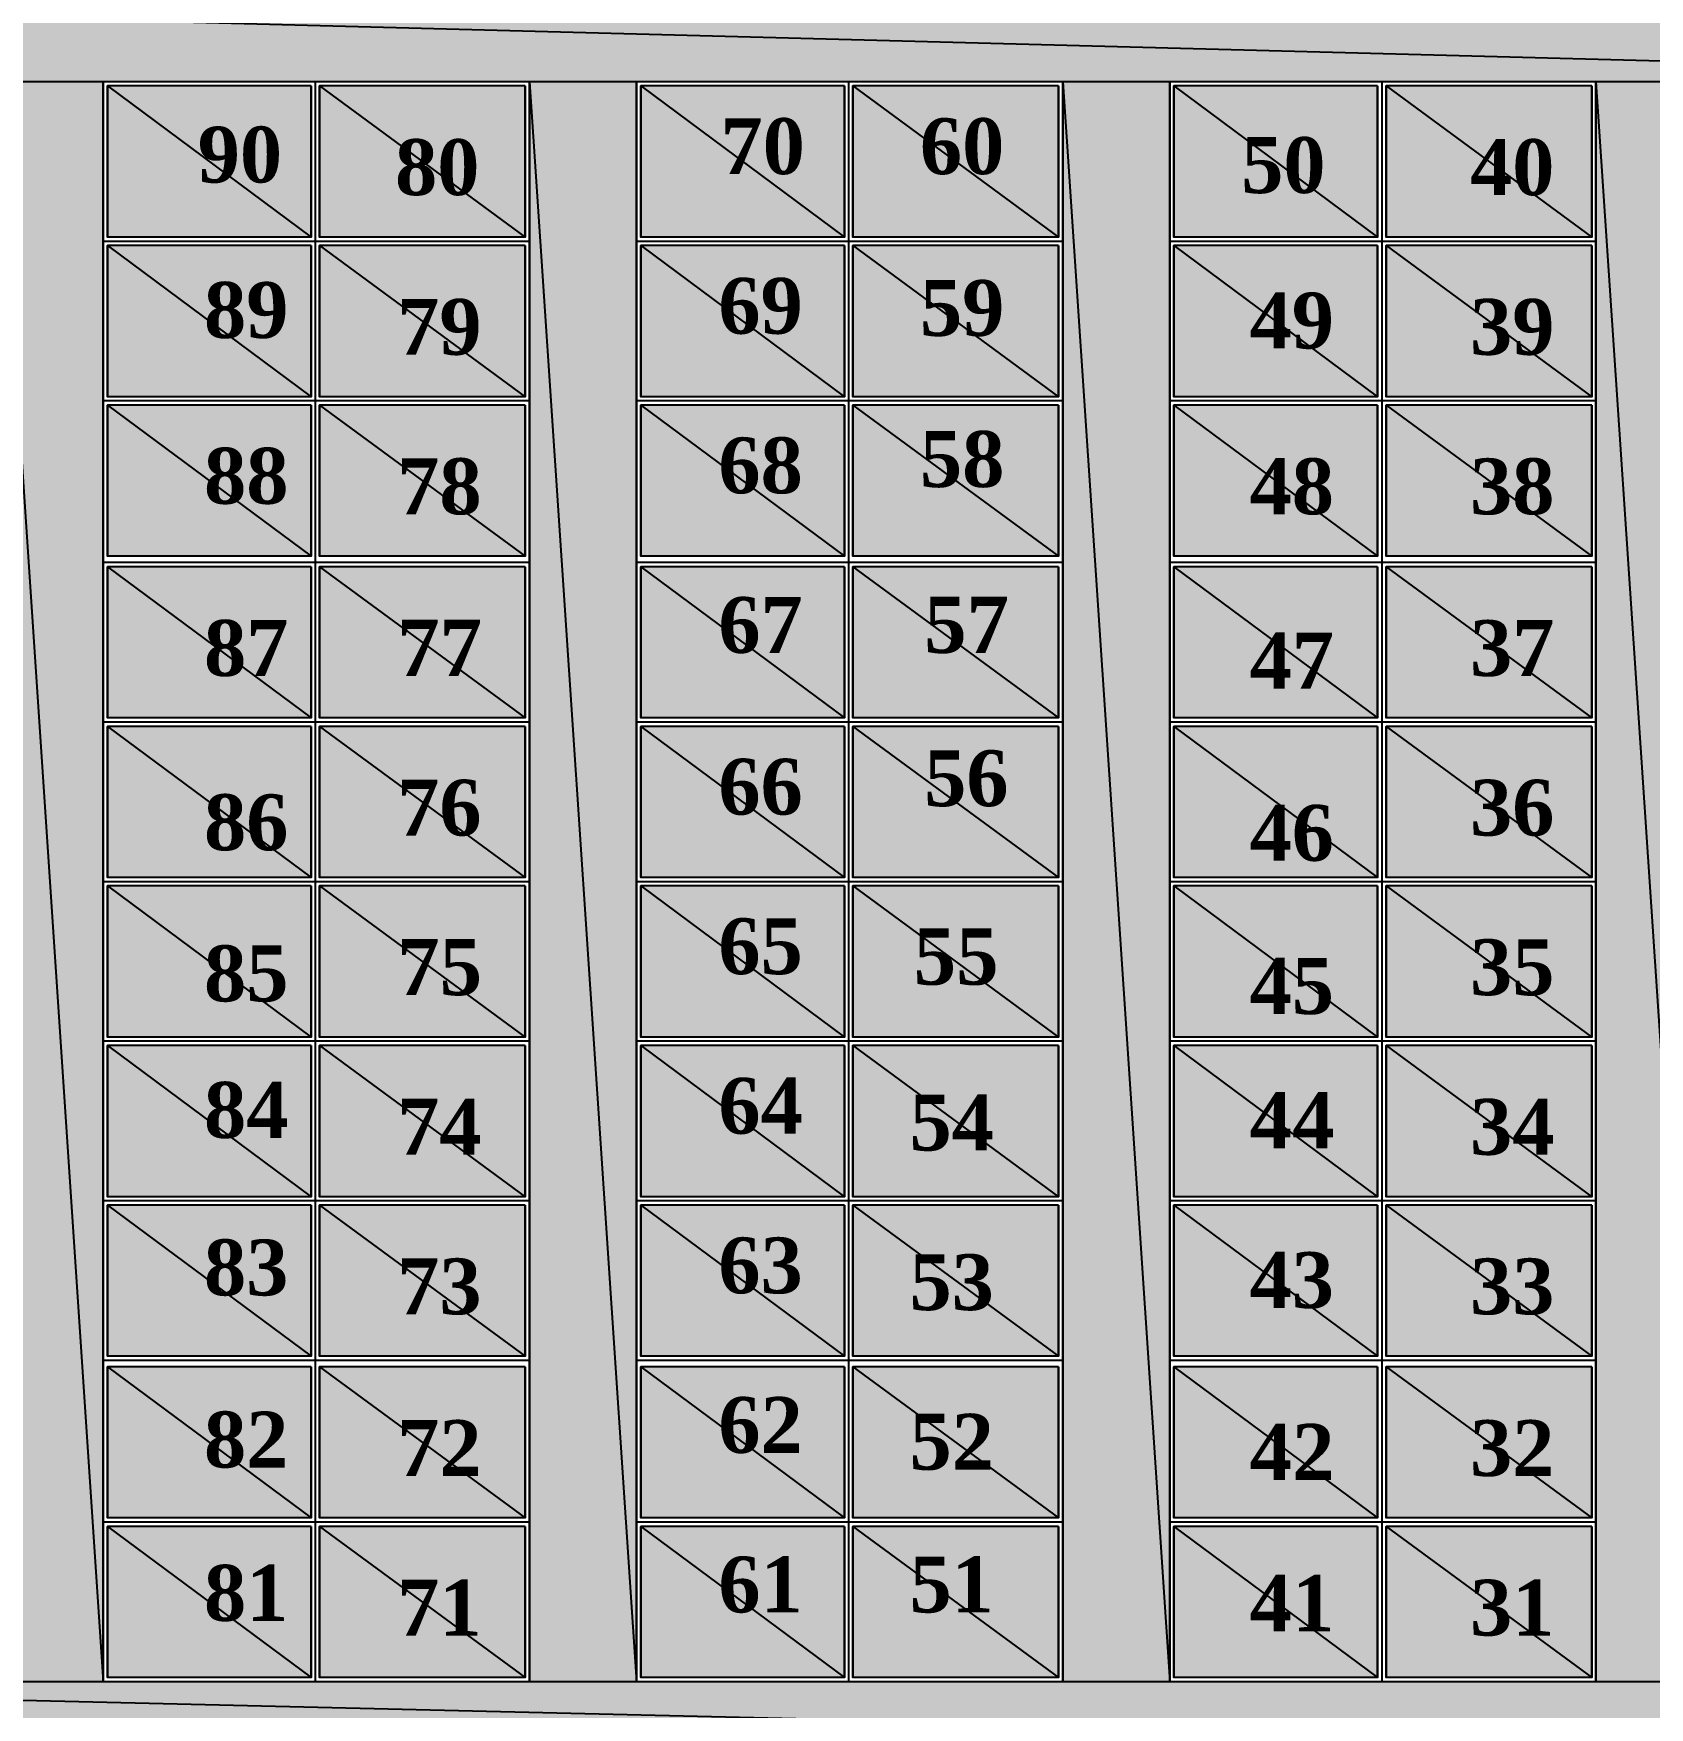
# Model space of a CAD drawing. Header units: millimetres. Extents: x 6 to 745025, y -1528 to 119936.
# Drawn here: x 120.61 to 153.2, y 96.99 to 130.74 of the extents above; entities that cross this region are included whole.
import ezdxf

# ---------------------------------------------------------------- set-up
doc = ezdxf.new("R2010")
doc.units = ezdxf.units.MM
doc.header["$MEASUREMENT"] = 0
doc.layers.get('0').update_dxf_attribs({"linetype": 'CONTINUOUS'})
doc.styles.add('Times New Roman$101H0', font='')
doc.styles.get('Times New Roman$101H0').set_extended_font_data('Times New Roman', bold=True)

msp = doc.modelspace()

# ---------------------------------------------------------------- hatches: boundary and pattern name
at = {"true_color": 0x000078}
h = msp.add_hatch(color=0, dxfattribs=at)
h.paths.add_polyline_path([(169.517, 131.925), (87.602, 131.925), (169.517, 129.766)])
h.paths.add_polyline_path([(87.602, 131.925), (169.517, 129.766), (87.602, 129.766)])
h = msp.add_hatch(color=0, dxfattribs=at)
h.paths.add_polyline_path([(122.019, 129.766), (119.86, 129.766), (122.019, 97.508)])
h.paths.add_polyline_path([(119.86, 129.766), (122.019, 97.508), (119.86, 97.508)])
at = {"true_color": 0x000028}
h = msp.add_hatch(color=0, dxfattribs=at)
h.paths.add_polyline_path([(126.21, 129.681), (122.103, 129.681), (126.21, 126.633)])
h.paths.add_polyline_path([(122.103, 129.681), (126.21, 126.633), (122.103, 126.633)])
h = msp.add_hatch(color=0, dxfattribs=at)
h.paths.add_polyline_path([(130.528, 129.681), (126.379, 129.681), (130.528, 126.633)])
h.paths.add_polyline_path([(126.379, 129.681), (130.528, 126.633), (126.379, 126.633)])
at = {"true_color": 0x000078}
h = msp.add_hatch(color=0, dxfattribs=at)
h.paths.add_polyline_path([(132.771, 129.766), (130.612, 129.766), (132.771, 97.508)])
h.paths.add_polyline_path([(130.612, 129.766), (132.771, 97.508), (130.612, 97.508)])
at = {"true_color": 0x000028}
h = msp.add_hatch(color=0, dxfattribs=at)
h.paths.add_polyline_path([(136.962, 129.681), (132.856, 129.681), (136.962, 126.633)])
h.paths.add_polyline_path([(132.856, 129.681), (136.962, 126.633), (132.856, 126.633)])
h = msp.add_hatch(color=0, dxfattribs=at)
h.paths.add_polyline_path([(141.28, 129.681), (137.132, 129.681), (141.28, 126.633)])
h.paths.add_polyline_path([(137.132, 129.681), (141.28, 126.633), (137.132, 126.633)])
at = {"true_color": 0x000078}
h = msp.add_hatch(color=0, dxfattribs=at)
h.paths.add_polyline_path([(143.524, 129.766), (141.365, 129.766), (143.524, 97.508)])
h.paths.add_polyline_path([(141.365, 129.766), (143.524, 97.508), (141.365, 97.508)])
at = {"true_color": 0x000028}
h = msp.add_hatch(color=0, dxfattribs=at)
h.paths.add_polyline_path([(147.715, 129.681), (143.609, 129.681), (147.715, 126.633)])
h.paths.add_polyline_path([(143.609, 129.681), (147.715, 126.633), (143.609, 126.633)])
h = msp.add_hatch(color=0, dxfattribs=at)
h.paths.add_polyline_path([(152.033, 129.681), (147.884, 129.681), (152.033, 126.633)])
h.paths.add_polyline_path([(147.884, 129.681), (152.033, 126.633), (147.884, 126.633)])
at = {"true_color": 0x000078}
h = msp.add_hatch(color=0, dxfattribs=at)
h.paths.add_polyline_path([(154.277, 129.766), (152.118, 129.766), (154.277, 97.508)])
h.paths.add_polyline_path([(152.118, 129.766), (154.277, 97.508), (152.118, 97.508)])
at = {"true_color": 0x000028}
h = msp.add_hatch(color=0, dxfattribs=at)
h.paths.add_polyline_path([(126.21, 126.464), (122.103, 126.464), (126.21, 123.416)])
h.paths.add_polyline_path([(122.103, 126.464), (126.21, 123.416), (122.103, 123.416)])
h = msp.add_hatch(color=0, dxfattribs=at)
h.paths.add_polyline_path([(130.528, 126.464), (126.379, 126.464), (130.528, 123.416)])
h.paths.add_polyline_path([(126.379, 126.464), (130.528, 123.416), (126.379, 123.416)])
h = msp.add_hatch(color=0, dxfattribs=at)
h.paths.add_polyline_path([(136.962, 126.464), (132.856, 126.464), (136.962, 123.416)])
h.paths.add_polyline_path([(132.856, 126.464), (136.962, 123.416), (132.856, 123.416)])
h = msp.add_hatch(color=0, dxfattribs=at)
h.paths.add_polyline_path([(141.28, 126.464), (137.132, 126.464), (141.28, 123.416)])
h.paths.add_polyline_path([(137.132, 126.464), (141.28, 123.416), (137.132, 123.416)])
h = msp.add_hatch(color=0, dxfattribs=at)
h.paths.add_polyline_path([(147.715, 126.464), (143.609, 126.464), (147.715, 123.416)])
h.paths.add_polyline_path([(143.609, 126.464), (147.715, 123.416), (143.609, 123.416)])
h = msp.add_hatch(color=0, dxfattribs=at)
h.paths.add_polyline_path([(152.033, 126.464), (147.884, 126.464), (152.033, 123.416)])
h.paths.add_polyline_path([(147.884, 126.464), (152.033, 123.416), (147.884, 123.416)])
h = msp.add_hatch(color=0, dxfattribs=at)
h.paths.add_polyline_path([(126.21, 123.246), (122.103, 123.246), (126.21, 120.198)])
h.paths.add_polyline_path([(122.103, 123.246), (126.21, 120.198), (122.103, 120.198)])
h = msp.add_hatch(color=0, dxfattribs=at)
h.paths.add_polyline_path([(130.528, 123.246), (126.379, 123.246), (130.528, 120.198)])
h.paths.add_polyline_path([(126.379, 123.246), (130.528, 120.198), (126.379, 120.198)])
h = msp.add_hatch(color=0, dxfattribs=at)
h.paths.add_polyline_path([(136.962, 123.246), (132.856, 123.246), (136.962, 120.198)])
h.paths.add_polyline_path([(132.856, 123.246), (136.962, 120.198), (132.856, 120.198)])
h = msp.add_hatch(color=0, dxfattribs=at)
h.paths.add_polyline_path([(141.28, 123.246), (137.132, 123.246), (141.28, 120.198)])
h.paths.add_polyline_path([(137.132, 123.246), (141.28, 120.198), (137.132, 120.198)])
h = msp.add_hatch(color=0, dxfattribs=at)
h.paths.add_polyline_path([(147.715, 123.246), (143.609, 123.246), (147.715, 120.198)])
h.paths.add_polyline_path([(143.609, 123.246), (147.715, 120.198), (143.609, 120.198)])
h = msp.add_hatch(color=0, dxfattribs=at)
h.paths.add_polyline_path([(152.033, 123.246), (147.884, 123.246), (152.033, 120.198)])
h.paths.add_polyline_path([(147.884, 123.246), (152.033, 120.198), (147.884, 120.198)])
h = msp.add_hatch(color=0, dxfattribs=at)
h.paths.add_polyline_path([(126.21, 119.987), (122.103, 119.987), (126.21, 116.939)])
h.paths.add_polyline_path([(122.103, 119.987), (126.21, 116.939), (122.103, 116.939)])
h = msp.add_hatch(color=0, dxfattribs=at)
h.paths.add_polyline_path([(130.528, 119.987), (126.379, 119.987), (130.528, 116.939)])
h.paths.add_polyline_path([(126.379, 119.987), (130.528, 116.939), (126.379, 116.939)])
h = msp.add_hatch(color=0, dxfattribs=at)
h.paths.add_polyline_path([(136.962, 119.987), (132.856, 119.987), (136.962, 116.939)])
h.paths.add_polyline_path([(132.856, 119.987), (136.962, 116.939), (132.856, 116.939)])
h = msp.add_hatch(color=0, dxfattribs=at)
h.paths.add_polyline_path([(141.28, 119.987), (137.132, 119.987), (141.28, 116.939)])
h.paths.add_polyline_path([(137.132, 119.987), (141.28, 116.939), (137.132, 116.939)])
h = msp.add_hatch(color=0, dxfattribs=at)
h.paths.add_polyline_path([(147.715, 119.987), (143.609, 119.987), (147.715, 116.939)])
h.paths.add_polyline_path([(143.609, 119.987), (147.715, 116.939), (143.609, 116.939)])
h = msp.add_hatch(color=0, dxfattribs=at)
h.paths.add_polyline_path([(152.033, 119.987), (147.884, 119.987), (152.033, 116.939)])
h.paths.add_polyline_path([(147.884, 119.987), (152.033, 116.939), (147.884, 116.939)])
h = msp.add_hatch(color=0, dxfattribs=at)
h.paths.add_polyline_path([(126.21, 116.769), (122.103, 116.769), (126.21, 113.721)])
h.paths.add_polyline_path([(122.103, 116.769), (126.21, 113.721), (122.103, 113.721)])
h = msp.add_hatch(color=0, dxfattribs=at)
h.paths.add_polyline_path([(130.528, 116.769), (126.379, 116.769), (130.528, 113.721)])
h.paths.add_polyline_path([(126.379, 116.769), (130.528, 113.721), (126.379, 113.721)])
h = msp.add_hatch(color=0, dxfattribs=at)
h.paths.add_polyline_path([(136.962, 116.769), (132.856, 116.769), (136.962, 113.721)])
h.paths.add_polyline_path([(132.856, 116.769), (136.962, 113.721), (132.856, 113.721)])
h = msp.add_hatch(color=0, dxfattribs=at)
h.paths.add_polyline_path([(141.28, 116.769), (137.132, 116.769), (141.28, 113.721)])
h.paths.add_polyline_path([(137.132, 116.769), (141.28, 113.721), (137.132, 113.721)])
h = msp.add_hatch(color=0, dxfattribs=at)
h.paths.add_polyline_path([(147.715, 116.769), (143.609, 116.769), (147.715, 113.721)])
h.paths.add_polyline_path([(143.609, 116.769), (147.715, 113.721), (143.609, 113.721)])
h = msp.add_hatch(color=0, dxfattribs=at)
h.paths.add_polyline_path([(152.033, 116.769), (147.884, 116.769), (152.033, 113.721)])
h.paths.add_polyline_path([(147.884, 116.769), (152.033, 113.721), (147.884, 113.721)])
h = msp.add_hatch(color=0, dxfattribs=at)
h.paths.add_polyline_path([(126.21, 113.552), (122.103, 113.552), (126.21, 110.504)])
h.paths.add_polyline_path([(122.103, 113.552), (126.21, 110.504), (122.103, 110.504)])
h = msp.add_hatch(color=0, dxfattribs=at)
h.paths.add_polyline_path([(130.528, 113.552), (126.379, 113.552), (130.528, 110.504)])
h.paths.add_polyline_path([(126.379, 113.552), (130.528, 110.504), (126.379, 110.504)])
h = msp.add_hatch(color=0, dxfattribs=at)
h.paths.add_polyline_path([(136.962, 113.552), (132.856, 113.552), (136.962, 110.504)])
h.paths.add_polyline_path([(132.856, 113.552), (136.962, 110.504), (132.856, 110.504)])
h = msp.add_hatch(color=0, dxfattribs=at)
h.paths.add_polyline_path([(141.28, 113.552), (137.132, 113.552), (141.28, 110.504)])
h.paths.add_polyline_path([(137.132, 113.552), (141.28, 110.504), (137.132, 110.504)])
h = msp.add_hatch(color=0, dxfattribs=at)
h.paths.add_polyline_path([(147.715, 113.552), (143.609, 113.552), (147.715, 110.504)])
h.paths.add_polyline_path([(143.609, 113.552), (147.715, 110.504), (143.609, 110.504)])
h = msp.add_hatch(color=0, dxfattribs=at)
h.paths.add_polyline_path([(152.033, 113.552), (147.884, 113.552), (152.033, 110.504)])
h.paths.add_polyline_path([(147.884, 113.552), (152.033, 110.504), (147.884, 110.504)])
h = msp.add_hatch(color=0, dxfattribs=at)
h.paths.add_polyline_path([(126.21, 110.335), (122.103, 110.335), (126.21, 107.287)])
h.paths.add_polyline_path([(122.103, 110.335), (126.21, 107.287), (122.103, 107.287)])
h = msp.add_hatch(color=0, dxfattribs=at)
h.paths.add_polyline_path([(130.528, 110.335), (126.379, 110.335), (130.528, 107.287)])
h.paths.add_polyline_path([(126.379, 110.335), (130.528, 107.287), (126.379, 107.287)])
h = msp.add_hatch(color=0, dxfattribs=at)
h.paths.add_polyline_path([(136.962, 110.335), (132.856, 110.335), (136.962, 107.287)])
h.paths.add_polyline_path([(132.856, 110.335), (136.962, 107.287), (132.856, 107.287)])
h = msp.add_hatch(color=0, dxfattribs=at)
h.paths.add_polyline_path([(141.28, 110.335), (137.132, 110.335), (141.28, 107.287)])
h.paths.add_polyline_path([(137.132, 110.335), (141.28, 107.287), (137.132, 107.287)])
h = msp.add_hatch(color=0, dxfattribs=at)
h.paths.add_polyline_path([(147.715, 110.335), (143.609, 110.335), (147.715, 107.287)])
h.paths.add_polyline_path([(143.609, 110.335), (147.715, 107.287), (143.609, 107.287)])
h = msp.add_hatch(color=0, dxfattribs=at)
h.paths.add_polyline_path([(152.033, 110.335), (147.884, 110.335), (152.033, 107.287)])
h.paths.add_polyline_path([(147.884, 110.335), (152.033, 107.287), (147.884, 107.287)])
h = msp.add_hatch(color=0, dxfattribs=at)
h.paths.add_polyline_path([(126.21, 107.117), (122.103, 107.117), (126.21, 104.069)])
h.paths.add_polyline_path([(122.103, 107.117), (126.21, 104.069), (122.103, 104.069)])
h = msp.add_hatch(color=0, dxfattribs=at)
h.paths.add_polyline_path([(130.528, 107.117), (126.379, 107.117), (130.528, 104.069)])
h.paths.add_polyline_path([(126.379, 107.117), (130.528, 104.069), (126.379, 104.069)])
h = msp.add_hatch(color=0, dxfattribs=at)
h.paths.add_polyline_path([(136.962, 107.117), (132.856, 107.117), (136.962, 104.069)])
h.paths.add_polyline_path([(132.856, 107.117), (136.962, 104.069), (132.856, 104.069)])
h = msp.add_hatch(color=0, dxfattribs=at)
h.paths.add_polyline_path([(141.28, 107.117), (137.132, 107.117), (141.28, 104.069)])
h.paths.add_polyline_path([(137.132, 107.117), (141.28, 104.069), (137.132, 104.069)])
h = msp.add_hatch(color=0, dxfattribs=at)
h.paths.add_polyline_path([(147.715, 107.117), (143.609, 107.117), (147.715, 104.069)])
h.paths.add_polyline_path([(143.609, 107.117), (147.715, 104.069), (143.609, 104.069)])
h = msp.add_hatch(color=0, dxfattribs=at)
h.paths.add_polyline_path([(152.033, 107.117), (147.884, 107.117), (152.033, 104.069)])
h.paths.add_polyline_path([(147.884, 107.117), (152.033, 104.069), (147.884, 104.069)])
h = msp.add_hatch(color=0, dxfattribs=at)
h.paths.add_polyline_path([(126.21, 103.858), (122.103, 103.858), (126.21, 100.81)])
h.paths.add_polyline_path([(122.103, 103.858), (126.21, 100.81), (122.103, 100.81)])
h = msp.add_hatch(color=0, dxfattribs=at)
h.paths.add_polyline_path([(130.528, 103.858), (126.379, 103.858), (130.528, 100.81)])
h.paths.add_polyline_path([(126.379, 103.858), (130.528, 100.81), (126.379, 100.81)])
h = msp.add_hatch(color=0, dxfattribs=at)
h.paths.add_polyline_path([(136.962, 103.858), (132.856, 103.858), (136.962, 100.81)])
h.paths.add_polyline_path([(132.856, 103.858), (136.962, 100.81), (132.856, 100.81)])
h = msp.add_hatch(color=0, dxfattribs=at)
h.paths.add_polyline_path([(141.28, 103.858), (137.132, 103.858), (141.28, 100.81)])
h.paths.add_polyline_path([(137.132, 103.858), (141.28, 100.81), (137.132, 100.81)])
h = msp.add_hatch(color=0, dxfattribs=at)
h.paths.add_polyline_path([(147.715, 103.858), (143.609, 103.858), (147.715, 100.81)])
h.paths.add_polyline_path([(143.609, 103.858), (147.715, 100.81), (143.609, 100.81)])
h = msp.add_hatch(color=0, dxfattribs=at)
h.paths.add_polyline_path([(152.033, 103.858), (147.884, 103.858), (152.033, 100.81)])
h.paths.add_polyline_path([(147.884, 103.858), (152.033, 100.81), (147.884, 100.81)])
h = msp.add_hatch(color=0, dxfattribs=at)
h.paths.add_polyline_path([(126.21, 100.64), (122.103, 100.64), (126.21, 97.592)])
h.paths.add_polyline_path([(122.103, 100.64), (126.21, 97.592), (122.103, 97.592)])
h = msp.add_hatch(color=0, dxfattribs=at)
h.paths.add_polyline_path([(130.528, 100.64), (126.379, 100.64), (130.528, 97.592)])
h.paths.add_polyline_path([(126.379, 100.64), (130.528, 97.592), (126.379, 97.592)])
h = msp.add_hatch(color=0, dxfattribs=at)
h.paths.add_polyline_path([(136.962, 100.64), (132.856, 100.64), (136.962, 97.592)])
h.paths.add_polyline_path([(132.856, 100.64), (136.962, 97.592), (132.856, 97.592)])
h = msp.add_hatch(color=0, dxfattribs=at)
h.paths.add_polyline_path([(141.28, 100.64), (137.132, 100.64), (141.28, 97.592)])
h.paths.add_polyline_path([(137.132, 100.64), (141.28, 97.592), (137.132, 97.592)])
h = msp.add_hatch(color=0, dxfattribs=at)
h.paths.add_polyline_path([(147.715, 100.64), (143.609, 100.64), (147.715, 97.592)])
h.paths.add_polyline_path([(143.609, 100.64), (147.715, 97.592), (143.609, 97.592)])
h = msp.add_hatch(color=0, dxfattribs=at)
h.paths.add_polyline_path([(152.033, 100.64), (147.884, 100.64), (152.033, 97.592)])
h.paths.add_polyline_path([(147.884, 100.64), (152.033, 97.592), (147.884, 97.592)])
at = {"true_color": 0x000078}
h = msp.add_hatch(color=0, dxfattribs=at)
h.paths.add_polyline_path([(195.806, 97.508), (104.789, 97.508), (195.806, 95.349)])
h.paths.add_polyline_path([(104.789, 97.508), (195.806, 95.349), (104.789, 95.349)])

# ---------------------------------------------------------------- linework, layer by layer
at = {"color": 0, "linetype": 'Continuous', "lineweight": 25, "true_color": 0x000007}
for p, q in [((122.019, 129.766), (122.019, 97.508)), ((126.294, 129.766), (122.019, 129.766)), ((122.103, 129.681), (122.103, 126.633)), ((126.21, 129.681), (122.103, 129.681)), ((126.21, 129.681), (126.21, 126.633)), ((126.294, 129.766), (126.294, 97.508)), ((130.612, 129.766), (126.294, 129.766)), ((126.379, 129.681), (126.379, 126.633)), ((130.528, 129.681), (126.379, 129.681)), ((130.528, 129.681), (130.528, 126.633)), ((130.612, 129.766), (130.612, 97.508)), ((132.771, 129.766), (132.771, 97.508)), ((137.047, 129.766), (132.771, 129.766)), ((132.856, 129.681), (132.856, 126.633)), ((136.962, 129.681), (132.856, 129.681)), ((136.962, 129.681), (136.962, 126.633)), ((137.047, 129.766), (137.047, 97.508)), ((141.365, 129.766), (137.047, 129.766)), ((137.132, 129.681), (137.132, 126.633)), ((141.28, 129.681), (137.132, 129.681)), ((141.28, 129.681), (141.28, 126.633)), ((141.365, 129.766), (141.365, 97.508)), ((143.524, 129.766), (143.524, 97.508)), ((147.8, 129.766), (143.524, 129.766)), ((143.609, 129.681), (143.609, 126.633)), ((147.715, 129.681), (143.609, 129.681)), ((147.715, 129.681), (147.715, 126.633)), ((147.8, 129.766), (147.8, 97.508)), ((152.118, 129.766), (147.8, 129.766)), ((147.884, 129.681), (147.884, 126.633)), ((152.033, 129.681), (147.884, 129.681)), ((152.033, 129.681), (152.033, 126.633)), ((152.118, 129.766), (152.118, 97.508)), ((126.21, 126.633), (122.103, 126.633)), ((130.528, 126.633), (126.379, 126.633)), ((136.962, 126.633), (132.856, 126.633)), ((141.28, 126.633), (137.132, 126.633)), ((147.715, 126.633), (143.609, 126.633)), ((152.033, 126.633), (147.884, 126.633)), ((126.294, 126.548), (122.019, 126.548)), ((122.103, 126.464), (122.103, 123.416)), ((126.21, 126.464), (122.103, 126.464)), ((126.21, 126.464), (126.21, 123.416)), ((130.612, 126.548), (126.294, 126.548)), ((126.379, 126.464), (126.379, 123.416)), ((130.528, 126.464), (126.379, 126.464)), ((130.528, 126.464), (130.528, 123.416)), ((137.047, 126.548), (132.771, 126.548)), ((132.856, 126.464), (132.856, 123.416)), ((136.962, 126.464), (132.856, 126.464)), ((136.962, 126.464), (136.962, 123.416)), ((141.365, 126.548), (137.047, 126.548)), ((137.132, 126.464), (137.132, 123.416)), ((141.28, 126.464), (137.132, 126.464)), ((141.28, 126.464), (141.28, 123.416)), ((147.8, 126.548), (143.524, 126.548)), ((143.609, 126.464), (143.609, 123.416)), ((147.715, 126.464), (143.609, 126.464)), ((147.715, 126.464), (147.715, 123.416)), ((152.118, 126.548), (147.8, 126.548)), ((147.884, 126.464), (147.884, 123.416)), ((152.033, 126.464), (147.884, 126.464)), ((152.033, 126.464), (152.033, 123.416)), ((126.294, 123.331), (122.019, 123.331)), ((126.21, 123.416), (122.103, 123.416)), ((122.103, 123.246), (122.103, 120.198)), ((126.21, 123.246), (122.103, 123.246)), ((126.21, 123.246), (126.21, 120.198)), ((130.612, 123.331), (126.294, 123.331)), ((130.612, 123.331), (126.294, 123.331)), ((130.528, 123.416), (126.379, 123.416)), ((126.379, 123.246), (126.379, 120.198)), ((130.528, 123.246), (126.379, 123.246)), ((130.528, 123.246), (130.528, 120.198)), ((137.047, 123.331), (132.771, 123.331)), ((136.962, 123.416), (132.856, 123.416)), ((132.856, 123.246), (132.856, 120.198)), ((136.962, 123.246), (132.856, 123.246)), ((136.962, 123.246), (136.962, 120.198)), ((141.365, 123.331), (137.047, 123.331)), ((141.28, 123.416), (137.132, 123.416)), ((137.132, 123.246), (137.132, 120.198)), ((141.28, 123.246), (137.132, 123.246)), ((141.28, 123.246), (141.28, 120.198)), ((147.8, 123.331), (143.524, 123.331)), ((147.715, 123.416), (143.609, 123.416)), ((143.609, 123.246), (143.609, 120.198)), ((147.715, 123.246), (143.609, 123.246)), ((147.715, 123.246), (147.715, 120.198)), ((152.118, 123.331), (147.8, 123.331)), ((152.033, 123.416), (147.884, 123.416)), ((147.884, 123.246), (147.884, 120.198)), ((152.033, 123.246), (147.884, 123.246)), ((152.033, 123.246), (152.033, 120.198)), ((126.21, 120.198), (122.103, 120.198)), ((130.528, 120.198), (126.379, 120.198)), ((136.962, 120.198), (132.856, 120.198)), ((141.28, 120.198), (137.132, 120.198)), ((147.715, 120.198), (143.609, 120.198)), ((152.033, 120.198), (147.884, 120.198)), ((126.294, 120.071), (122.019, 120.071)), ((122.103, 119.987), (122.103, 116.939)), ((126.21, 119.987), (122.103, 119.987)), ((126.21, 119.987), (126.21, 116.939)), ((130.612, 120.071), (126.294, 120.071)), ((130.612, 120.071), (126.294, 120.071)), ((126.379, 119.987), (126.379, 116.939)), ((130.528, 119.987), (126.379, 119.987)), ((130.528, 119.987), (130.528, 116.939)), ((137.047, 120.071), (132.771, 120.071)), ((132.856, 119.987), (132.856, 116.939)), ((136.962, 119.987), (132.856, 119.987)), ((136.962, 119.987), (136.962, 116.939)), ((141.365, 120.071), (137.047, 120.071)), ((141.365, 120.071), (137.047, 120.071)), ((137.132, 119.987), (137.132, 116.939)), ((141.28, 119.987), (137.132, 119.987)), ((141.28, 119.987), (141.28, 116.939)), ((147.8, 120.071), (143.524, 120.071)), ((143.609, 119.987), (143.609, 116.939)), ((147.715, 119.987), (143.609, 119.987)), ((147.715, 119.987), (147.715, 116.939)), ((152.118, 120.071), (147.8, 120.071)), ((147.884, 119.987), (147.884, 116.939)), ((152.033, 119.987), (147.884, 119.987)), ((152.033, 119.987), (152.033, 116.939)), ((126.294, 116.854), (122.019, 116.854)), ((126.21, 116.939), (122.103, 116.939)), ((130.612, 116.854), (126.294, 116.854)), ((130.528, 116.939), (126.379, 116.939)), ((137.047, 116.854), (132.771, 116.854)), ((136.962, 116.939), (132.856, 116.939)), ((141.365, 116.854), (137.047, 116.854)), ((141.28, 116.939), (137.132, 116.939)), ((147.8, 116.854), (143.524, 116.854)), ((147.715, 116.939), (143.609, 116.939)), ((152.118, 116.854), (147.8, 116.854)), ((152.033, 116.939), (147.884, 116.939)), ((122.103, 116.769), (122.103, 113.721)), ((126.21, 116.769), (122.103, 116.769)), ((126.21, 116.769), (126.21, 113.721)), ((126.379, 116.769), (126.379, 113.721)), ((130.528, 116.769), (126.379, 116.769)), ((130.528, 116.769), (130.528, 113.721)), ((132.856, 116.769), (132.856, 113.721)), ((136.962, 116.769), (132.856, 116.769)), ((136.962, 116.769), (136.962, 113.721)), ((137.132, 116.769), (137.132, 113.721)), ((141.28, 116.769), (137.132, 116.769)), ((141.28, 116.769), (141.28, 113.721)), ((143.609, 116.769), (143.609, 113.721)), ((147.715, 116.769), (143.609, 116.769)), ((147.715, 116.769), (147.715, 113.721)), ((147.884, 116.769), (147.884, 113.721)), ((152.033, 116.769), (147.884, 116.769)), ((152.033, 116.769), (152.033, 113.721)), ((126.294, 113.637), (122.019, 113.637)), ((126.21, 113.721), (122.103, 113.721)), ((122.103, 113.552), (122.103, 110.504)), ((126.21, 113.552), (122.103, 113.552)), ((126.21, 113.552), (126.21, 110.504)), ((130.612, 113.637), (126.294, 113.637)), ((130.528, 113.721), (126.379, 113.721)), ((126.379, 113.552), (126.379, 110.504)), ((130.528, 113.552), (126.379, 113.552)), ((130.528, 113.552), (130.528, 110.504)), ((137.047, 113.637), (132.771, 113.637)), ((136.962, 113.721), (132.856, 113.721)), ((132.856, 113.552), (132.856, 110.504)), ((136.962, 113.552), (132.856, 113.552)), ((136.962, 113.552), (136.962, 110.504)), ((141.365, 113.637), (137.047, 113.637)), ((141.28, 113.721), (137.132, 113.721)), ((137.132, 113.552), (137.132, 110.504)), ((141.28, 113.552), (137.132, 113.552)), ((141.28, 113.552), (141.28, 110.504)), ((147.8, 113.637), (143.524, 113.637)), ((147.715, 113.721), (143.609, 113.721)), ((143.609, 113.552), (143.609, 110.504)), ((147.715, 113.552), (143.609, 113.552)), ((147.715, 113.552), (147.715, 110.504)), ((152.118, 113.637), (147.8, 113.637)), ((152.033, 113.721), (147.884, 113.721)), ((147.884, 113.552), (147.884, 110.504)), ((152.033, 113.552), (147.884, 113.552)), ((152.033, 113.552), (152.033, 110.504)), ((126.294, 110.419), (122.019, 110.419)), ((126.21, 110.504), (122.103, 110.504)), ((130.612, 110.419), (126.294, 110.419)), ((130.528, 110.504), (126.379, 110.504)), ((137.047, 110.419), (132.771, 110.419)), ((136.962, 110.504), (132.856, 110.504)), ((141.365, 110.419), (137.047, 110.419)), ((141.28, 110.504), (137.132, 110.504)), ((147.8, 110.419), (143.524, 110.419)), ((147.715, 110.504), (143.609, 110.504)), ((152.118, 110.419), (147.8, 110.419)), ((152.033, 110.504), (147.884, 110.504)), ((122.103, 110.335), (122.103, 107.287)), ((126.21, 110.335), (122.103, 110.335)), ((126.21, 110.335), (126.21, 107.287)), ((126.379, 110.335), (126.379, 107.287)), ((130.528, 110.335), (126.379, 110.335)), ((130.528, 110.335), (130.528, 107.287)), ((132.856, 110.335), (132.856, 107.287)), ((136.962, 110.335), (132.856, 110.335)), ((136.962, 110.335), (136.962, 107.287)), ((137.132, 110.335), (137.132, 107.287)), ((141.28, 110.335), (137.132, 110.335)), ((141.28, 110.335), (141.28, 107.287)), ((143.609, 110.335), (143.609, 107.287)), ((147.715, 110.335), (143.609, 110.335)), ((147.715, 110.335), (147.715, 107.287)), ((147.884, 110.335), (147.884, 107.287)), ((152.033, 110.335), (147.884, 110.335)), ((152.033, 110.335), (152.033, 107.287)), ((126.294, 107.202), (122.019, 107.202)), ((126.21, 107.287), (122.103, 107.287)), ((122.103, 107.117), (122.103, 104.069)), ((126.21, 107.117), (122.103, 107.117)), ((126.21, 107.117), (126.21, 104.069)), ((130.612, 107.202), (126.294, 107.202)), ((130.528, 107.287), (126.379, 107.287)), ((126.379, 107.117), (126.379, 104.069)), ((130.528, 107.117), (126.379, 107.117)), ((130.528, 107.117), (130.528, 104.069)), ((137.047, 107.202), (132.771, 107.202)), ((136.962, 107.287), (132.856, 107.287)), ((132.856, 107.117), (132.856, 104.069)), ((136.962, 107.117), (132.856, 107.117)), ((136.962, 107.117), (136.962, 104.069)), ((141.365, 107.202), (137.047, 107.202)), ((141.28, 107.287), (137.132, 107.287)), ((137.132, 107.117), (137.132, 104.069)), ((141.28, 107.117), (137.132, 107.117)), ((141.28, 107.117), (141.28, 104.069)), ((147.8, 107.202), (143.524, 107.202)), ((147.715, 107.287), (143.609, 107.287)), ((143.609, 107.117), (143.609, 104.069)), ((147.715, 107.117), (143.609, 107.117)), ((147.715, 107.117), (147.715, 104.069)), ((152.118, 107.202), (147.8, 107.202)), ((152.033, 107.287), (147.884, 107.287)), ((147.884, 107.117), (147.884, 104.069)), ((152.033, 107.117), (147.884, 107.117)), ((152.033, 107.117), (152.033, 104.069)), ((126.294, 103.985), (122.019, 103.985)), ((126.21, 104.069), (122.103, 104.069)), ((130.612, 103.985), (126.294, 103.985)), ((130.528, 104.069), (126.379, 104.069)), ((137.047, 103.985), (132.771, 103.985)), ((136.962, 104.069), (132.856, 104.069)), ((141.365, 103.985), (137.047, 103.985)), ((141.28, 104.069), (137.132, 104.069)), ((147.8, 103.985), (143.524, 103.985)), ((147.715, 104.069), (143.609, 104.069)), ((152.118, 103.985), (147.8, 103.985)), ((152.033, 104.069), (147.884, 104.069)), ((122.103, 103.858), (122.103, 100.81)), ((126.21, 103.858), (122.103, 103.858)), ((126.21, 103.858), (126.21, 100.81)), ((126.379, 103.858), (126.379, 100.81)), ((130.528, 103.858), (126.379, 103.858)), ((130.528, 103.858), (130.528, 100.81)), ((132.856, 103.858), (132.856, 100.81)), ((136.962, 103.858), (132.856, 103.858)), ((136.962, 103.858), (136.962, 100.81)), ((137.132, 103.858), (137.132, 100.81)), ((141.28, 103.858), (137.132, 103.858)), ((141.28, 103.858), (141.28, 100.81)), ((143.609, 103.858), (143.609, 100.81)), ((147.715, 103.858), (143.609, 103.858)), ((147.715, 103.858), (147.715, 100.81)), ((147.884, 103.858), (147.884, 100.81)), ((152.033, 103.858), (147.884, 103.858)), ((152.033, 103.858), (152.033, 100.81)), ((126.294, 100.725), (122.019, 100.725)), ((126.21, 100.81), (122.103, 100.81)), ((122.103, 100.64), (122.103, 97.592)), ((126.21, 100.64), (122.103, 100.64)), ((126.21, 100.64), (126.21, 97.592)), ((130.612, 100.725), (126.294, 100.725)), ((130.528, 100.81), (126.379, 100.81)), ((126.379, 100.64), (126.379, 97.592)), ((130.528, 100.64), (126.379, 100.64)), ((130.528, 100.64), (130.528, 97.592)), ((137.047, 100.725), (132.771, 100.725)), ((136.962, 100.81), (132.856, 100.81)), ((132.856, 100.64), (132.856, 97.592)), ((136.962, 100.64), (132.856, 100.64)), ((136.962, 100.64), (136.962, 97.592)), ((141.365, 100.725), (137.047, 100.725)), ((141.28, 100.81), (137.132, 100.81)), ((137.132, 100.64), (137.132, 97.592)), ((141.28, 100.64), (137.132, 100.64)), ((141.28, 100.64), (141.28, 97.592)), ((147.8, 100.725), (143.524, 100.725)), ((147.715, 100.81), (143.609, 100.81)), ((143.609, 100.64), (143.609, 97.592)), ((147.715, 100.64), (143.609, 100.64)), ((147.715, 100.64), (147.715, 97.592)), ((152.118, 100.725), (147.8, 100.725)), ((152.033, 100.81), (147.884, 100.81)), ((147.884, 100.64), (147.884, 97.592)), ((152.033, 100.64), (147.884, 100.64)), ((152.033, 100.64), (152.033, 97.592)), ((126.21, 97.592), (122.103, 97.592)), ((130.528, 97.592), (126.379, 97.592)), ((136.962, 97.592), (132.856, 97.592)), ((141.28, 97.592), (137.132, 97.592)), ((147.715, 97.592), (143.609, 97.592)), ((152.033, 97.592), (147.884, 97.592)), ((126.294, 97.508), (122.019, 97.508)), ((130.612, 97.508), (126.294, 97.508)), ((137.047, 97.508), (132.771, 97.508)), ((141.365, 97.508), (137.047, 97.508)), ((147.8, 97.508), (143.524, 97.508)), ((152.118, 97.508), (147.8, 97.508))]:
    msp.add_line(p, q, dxfattribs=at)
at = {"color": 0, "linetype": 'Continuous', "lineweight": -2, "true_color": 0x000078}
for points in [[(169.517, 131.925), (87.602, 131.925), (169.517, 129.766)], [(87.602, 131.925), (169.517, 129.766), (87.602, 129.766)], [(122.019, 129.766), (119.86, 129.766), (122.019, 97.508)], [(119.86, 129.766), (122.019, 97.508), (119.86, 97.508)], [(132.771, 129.766), (130.612, 129.766), (132.771, 97.508)], [(130.612, 129.766), (132.771, 97.508), (130.612, 97.508)], [(143.524, 129.766), (141.365, 129.766), (143.524, 97.508)], [(141.365, 129.766), (143.524, 97.508), (141.365, 97.508)], [(154.277, 129.766), (152.118, 129.766), (154.277, 97.508)], [(152.118, 129.766), (154.277, 97.508), (152.118, 97.508)], [(195.806, 97.508), (104.789, 97.508), (195.806, 95.349)], [(104.789, 97.508), (195.806, 95.349), (104.789, 95.349)]]:
    msp.add_lwpolyline(points, close=True, dxfattribs=at)
at = {"color": 0, "linetype": 'Continuous', "lineweight": -2, "true_color": 0x000028}
for points in [[(126.21, 129.681), (122.103, 129.681), (126.21, 126.633)], [(122.103, 129.681), (126.21, 126.633), (122.103, 126.633)], [(130.528, 129.681), (126.379, 129.681), (130.528, 126.633)], [(126.379, 129.681), (130.528, 126.633), (126.379, 126.633)], [(136.962, 129.681), (132.856, 129.681), (136.962, 126.633)], [(132.856, 129.681), (136.962, 126.633), (132.856, 126.633)], [(141.28, 129.681), (137.132, 129.681), (141.28, 126.633)], [(137.132, 129.681), (141.28, 126.633), (137.132, 126.633)], [(147.715, 129.681), (143.609, 129.681), (147.715, 126.633)], [(143.609, 129.681), (147.715, 126.633), (143.609, 126.633)], [(152.033, 129.681), (147.884, 129.681), (152.033, 126.633)], [(147.884, 129.681), (152.033, 126.633), (147.884, 126.633)], [(126.21, 126.464), (122.103, 126.464), (126.21, 123.416)], [(122.103, 126.464), (126.21, 123.416), (122.103, 123.416)], [(130.528, 126.464), (126.379, 126.464), (130.528, 123.416)], [(126.379, 126.464), (130.528, 123.416), (126.379, 123.416)], [(136.962, 126.464), (132.856, 126.464), (136.962, 123.416)], [(132.856, 126.464), (136.962, 123.416), (132.856, 123.416)], [(141.28, 126.464), (137.132, 126.464), (141.28, 123.416)], [(137.132, 126.464), (141.28, 123.416), (137.132, 123.416)], [(147.715, 126.464), (143.609, 126.464), (147.715, 123.416)], [(143.609, 126.464), (147.715, 123.416), (143.609, 123.416)], [(152.033, 126.464), (147.884, 126.464), (152.033, 123.416)], [(147.884, 126.464), (152.033, 123.416), (147.884, 123.416)], [(126.21, 123.246), (122.103, 123.246), (126.21, 120.198)], [(122.103, 123.246), (126.21, 120.198), (122.103, 120.198)], [(130.528, 123.246), (126.379, 123.246), (130.528, 120.198)], [(126.379, 123.246), (130.528, 120.198), (126.379, 120.198)], [(136.962, 123.246), (132.856, 123.246), (136.962, 120.198)], [(132.856, 123.246), (136.962, 120.198), (132.856, 120.198)], [(141.28, 123.246), (137.132, 123.246), (141.28, 120.198)], [(137.132, 123.246), (141.28, 120.198), (137.132, 120.198)], [(147.715, 123.246), (143.609, 123.246), (147.715, 120.198)], [(143.609, 123.246), (147.715, 120.198), (143.609, 120.198)], [(152.033, 123.246), (147.884, 123.246), (152.033, 120.198)], [(147.884, 123.246), (152.033, 120.198), (147.884, 120.198)], [(126.21, 119.987), (122.103, 119.987), (126.21, 116.939)], [(122.103, 119.987), (126.21, 116.939), (122.103, 116.939)], [(130.528, 119.987), (126.379, 119.987), (130.528, 116.939)], [(126.379, 119.987), (130.528, 116.939), (126.379, 116.939)], [(136.962, 119.987), (132.856, 119.987), (136.962, 116.939)], [(132.856, 119.987), (136.962, 116.939), (132.856, 116.939)], [(141.28, 119.987), (137.132, 119.987), (141.28, 116.939)], [(137.132, 119.987), (141.28, 116.939), (137.132, 116.939)], [(147.715, 119.987), (143.609, 119.987), (147.715, 116.939)], [(143.609, 119.987), (147.715, 116.939), (143.609, 116.939)], [(152.033, 119.987), (147.884, 119.987), (152.033, 116.939)], [(147.884, 119.987), (152.033, 116.939), (147.884, 116.939)], [(126.21, 116.769), (122.103, 116.769), (126.21, 113.721)], [(122.103, 116.769), (126.21, 113.721), (122.103, 113.721)], [(130.528, 116.769), (126.379, 116.769), (130.528, 113.721)], [(126.379, 116.769), (130.528, 113.721), (126.379, 113.721)], [(136.962, 116.769), (132.856, 116.769), (136.962, 113.721)], [(132.856, 116.769), (136.962, 113.721), (132.856, 113.721)], [(141.28, 116.769), (137.132, 116.769), (141.28, 113.721)], [(137.132, 116.769), (141.28, 113.721), (137.132, 113.721)], [(147.715, 116.769), (143.609, 116.769), (147.715, 113.721)], [(143.609, 116.769), (147.715, 113.721), (143.609, 113.721)], [(152.033, 116.769), (147.884, 116.769), (152.033, 113.721)], [(147.884, 116.769), (152.033, 113.721), (147.884, 113.721)], [(126.21, 113.552), (122.103, 113.552), (126.21, 110.504)], [(122.103, 113.552), (126.21, 110.504), (122.103, 110.504)], [(130.528, 113.552), (126.379, 113.552), (130.528, 110.504)], [(126.379, 113.552), (130.528, 110.504), (126.379, 110.504)], [(136.962, 113.552), (132.856, 113.552), (136.962, 110.504)], [(132.856, 113.552), (136.962, 110.504), (132.856, 110.504)], [(141.28, 113.552), (137.132, 113.552), (141.28, 110.504)], [(137.132, 113.552), (141.28, 110.504), (137.132, 110.504)], [(147.715, 113.552), (143.609, 113.552), (147.715, 110.504)], [(143.609, 113.552), (147.715, 110.504), (143.609, 110.504)], [(152.033, 113.552), (147.884, 113.552), (152.033, 110.504)], [(147.884, 113.552), (152.033, 110.504), (147.884, 110.504)], [(126.21, 110.335), (122.103, 110.335), (126.21, 107.287)], [(122.103, 110.335), (126.21, 107.287), (122.103, 107.287)], [(130.528, 110.335), (126.379, 110.335), (130.528, 107.287)], [(126.379, 110.335), (130.528, 107.287), (126.379, 107.287)], [(136.962, 110.335), (132.856, 110.335), (136.962, 107.287)], [(132.856, 110.335), (136.962, 107.287), (132.856, 107.287)], [(141.28, 110.335), (137.132, 110.335), (141.28, 107.287)], [(137.132, 110.335), (141.28, 107.287), (137.132, 107.287)], [(147.715, 110.335), (143.609, 110.335), (147.715, 107.287)], [(143.609, 110.335), (147.715, 107.287), (143.609, 107.287)], [(152.033, 110.335), (147.884, 110.335), (152.033, 107.287)], [(147.884, 110.335), (152.033, 107.287), (147.884, 107.287)], [(126.21, 107.117), (122.103, 107.117), (126.21, 104.069)], [(122.103, 107.117), (126.21, 104.069), (122.103, 104.069)], [(130.528, 107.117), (126.379, 107.117), (130.528, 104.069)], [(126.379, 107.117), (130.528, 104.069), (126.379, 104.069)], [(136.962, 107.117), (132.856, 107.117), (136.962, 104.069)], [(132.856, 107.117), (136.962, 104.069), (132.856, 104.069)], [(141.28, 107.117), (137.132, 107.117), (141.28, 104.069)], [(137.132, 107.117), (141.28, 104.069), (137.132, 104.069)], [(147.715, 107.117), (143.609, 107.117), (147.715, 104.069)], [(143.609, 107.117), (147.715, 104.069), (143.609, 104.069)], [(152.033, 107.117), (147.884, 107.117), (152.033, 104.069)], [(147.884, 107.117), (152.033, 104.069), (147.884, 104.069)], [(126.21, 103.858), (122.103, 103.858), (126.21, 100.81)], [(122.103, 103.858), (126.21, 100.81), (122.103, 100.81)], [(130.528, 103.858), (126.379, 103.858), (130.528, 100.81)], [(126.379, 103.858), (130.528, 100.81), (126.379, 100.81)], [(136.962, 103.858), (132.856, 103.858), (136.962, 100.81)], [(132.856, 103.858), (136.962, 100.81), (132.856, 100.81)], [(141.28, 103.858), (137.132, 103.858), (141.28, 100.81)], [(137.132, 103.858), (141.28, 100.81), (137.132, 100.81)], [(147.715, 103.858), (143.609, 103.858), (147.715, 100.81)], [(143.609, 103.858), (147.715, 100.81), (143.609, 100.81)], [(152.033, 103.858), (147.884, 103.858), (152.033, 100.81)], [(147.884, 103.858), (152.033, 100.81), (147.884, 100.81)], [(126.21, 100.64), (122.103, 100.64), (126.21, 97.592)], [(122.103, 100.64), (126.21, 97.592), (122.103, 97.592)], [(130.528, 100.64), (126.379, 100.64), (130.528, 97.592)], [(126.379, 100.64), (130.528, 97.592), (126.379, 97.592)], [(136.962, 100.64), (132.856, 100.64), (136.962, 97.592)], [(132.856, 100.64), (136.962, 97.592), (132.856, 97.592)], [(141.28, 100.64), (137.132, 100.64), (141.28, 97.592)], [(137.132, 100.64), (141.28, 97.592), (137.132, 97.592)], [(147.715, 100.64), (143.609, 100.64), (147.715, 97.592)], [(143.609, 100.64), (147.715, 97.592), (143.609, 97.592)], [(152.033, 100.64), (147.884, 100.64), (152.033, 97.592)], [(147.884, 100.64), (152.033, 97.592), (147.884, 97.592)]]:
    msp.add_lwpolyline(points, close=True, dxfattribs=at)

# ---------------------------------------------------------------- texts
at = {"color": 0, "true_color": 0x000007, "style": 'Times New Roman$101H0'}
for s, height, p in [('70', 1.1269, (134.465, 127.903)), ('60', 1.1269, (138.486, 127.903)), ('90', 1.1269, (123.924, 127.734)), ('80', 1.1269, (127.903, 127.48)), ('50', 1.1269, (144.963, 127.522)), ('40', 1.1269, (149.578, 127.48)), ('89', 1.1269, (124.051, 124.601)), ('69', 1.1269, (134.422, 124.686)), ('59', 1.1269, (138.486, 124.643)), ('79', 1.1269, (127.945, 124.262)), ('49', 1.1269, (145.133, 124.389)), ('39', 1.1266, (149.578, 124.262)), ('68', 1.1269, (134.422, 121.468)), ('58', 1.128, (138.486, 121.595)), ('88', 1.128, (124.051, 121.257)), ('78', 1.128, (127.945, 121.045)), ('48', 1.1269, (145.133, 121.045)), ('38', 1.1266, (149.578, 121.045)), ('67', 1.1269, (134.422, 118.251)), ('57', 1.134, (138.571, 118.251)), ('87', 1.128, (124.051, 117.785)), ('77', 1.134, (127.945, 117.785)), ('37', 1.1266, (149.578, 117.785)), ('47', 1.1269, (145.133, 117.531)), ('66', 1.1269, (134.422, 114.991)), ('56', 1.1269, (138.571, 115.161)), ('76', 1.1269, (127.945, 114.568)), ('36', 1.1266, (149.578, 114.568)), ('86', 1.1269, (124.051, 114.272)), ('46', 1.1269, (145.133, 114.06)), ('65', 1.1269, (134.422, 111.774)), ('75', 1.134, (127.945, 111.351)), ('55', 1.134, (138.359, 111.562)), ('35', 1.1266, (149.578, 111.351)), ('85', 1.128, (124.051, 111.224)), ('45', 1.1269, (145.133, 110.97)), ('64', 1.1269, (134.422, 108.557)), ('84', 1.1269, (124.051, 108.472)), ('44', 1.134, (145.133, 108.26)), ('74', 1.1269, (127.945, 108.133)), ('54', 1.1269, (138.275, 108.218)), ('34', 1.1266, (149.578, 108.133)), ('83', 1.1266, (124.051, 105.297)), ('63', 1.1266, (134.422, 105.339)), ('73', 1.1266, (127.945, 104.916)), ('53', 1.1266, (138.275, 105.001)), ('43', 1.1266, (145.133, 105.043)), ('33', 1.1266, (149.578, 104.916)), ('82', 1.1269, (124.051, 101.826)), ('62', 1.1269, (134.422, 102.122)), ('72', 1.1269, (127.945, 101.656)), ('52', 1.1269, (138.275, 101.783)), ('42', 1.134, (145.133, 101.572)), ('32', 1.1266, (149.578, 101.656)), ('61', 1.1269, (134.422, 98.905)), ('51', 1.1269, (138.275, 98.905)), ('81', 1.1269, (124.051, 98.735)), ('71', 1.1269, (127.945, 98.439)), ('41', 1.134, (145.133, 98.524)), ('31', 1.1266, (149.578, 98.439))]:
    msp.add_text(s, height=height, dxfattribs=at).set_placement(p)

doc.saveas('drawing.dxf')
